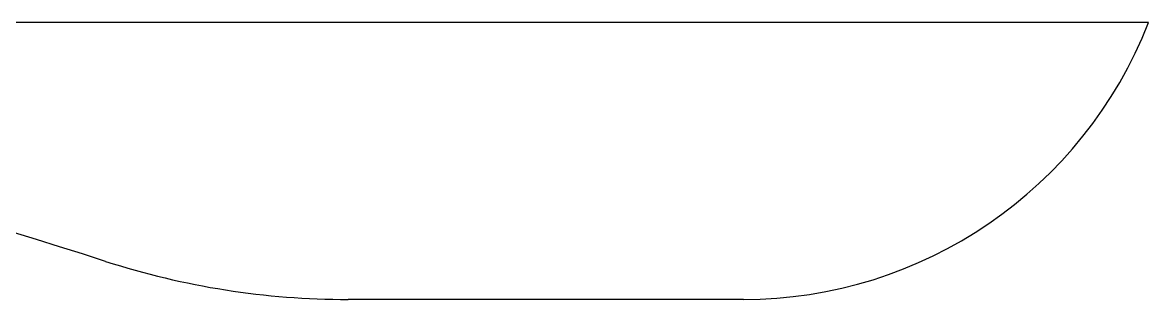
# Model space of a CAD drawing. Extents: x 197 to 911, y -8 to 441.
# Drawn here: x 834.76 to 849, y 279.06 to 282.56 of the extents above; entities that cross this region are included whole.
import ezdxf

# ---------------------------------------------------------------- set-up
doc = ezdxf.new("R2010")
doc.units = 0
doc.header["$LTSCALE"] = 7
doc.header["$MEASUREMENT"] = 0
doc.layers.add('3', color=3, linetype='CONTINUOUS', lineweight=30)

msp = doc.modelspace()

# ---------------------------------------------------------------- linework, layer by layer
at = {"layer": '3'}
for p, q in [((849.002, 282.555), (816.602, 282.555)), ((843.879, 279.055), (838.879, 279.055))]:
    msp.add_line(p, q, dxfattribs=at)
for centre, radius, start, end in [((816.602, 219.913), 62.642, 72.14182, 90), ((843.879, 284.555), 5.5, 270, 338.6763), ((838.879, 289.055), 10, 252.1418, 270)]:
    msp.add_arc(centre, radius, start, end, dxfattribs=at)

doc.saveas('drawing.dxf')
